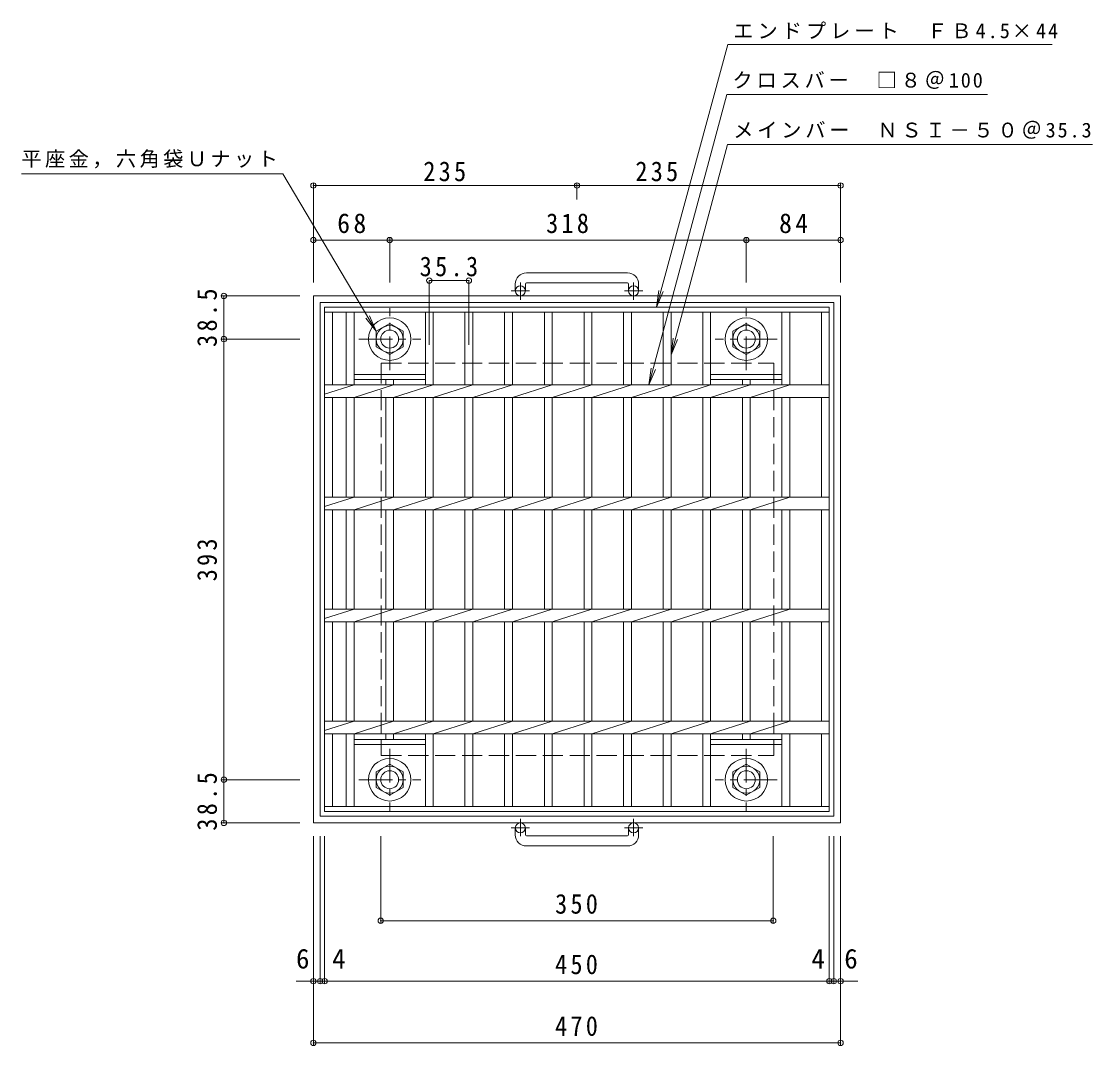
# Model space of a CAD drawing. Units: millimetres at full size, sheet at 1:6. Extents: x -850 to 1000, y -824 to 774.
# Drawn here: x -850 to 105, y -140 to 774 of the extents above; entities that cross this region are included whole.
import ezdxf
from ezdxf.enums import TextEntityAlignment as Align

# ---------------------------------------------------------------- set-up
doc = ezdxf.new("R2010")
doc.units = ezdxf.units.MM
doc.header["$LTSCALE"] = 6
doc.header["$PDMODE"] = 32
doc.header["$PDSIZE"] = 4.8
doc.linetypes.add('CHAIN1', pattern=[8, 5, -1, 1, -1])
doc.linetypes.add('DASHED3', pattern=[4, 3, -1])
for name, color, linetype, lineweight in [('E-1', 2, 'Continuous', 9), ('E-2', 3, 'Continuous', 9), ('E-4', 7, 'Continuous', 9), ('E-5', 7, 'Continuous', 9)]:
    doc.layers.add(name, color=color, linetype=linetype, lineweight=lineweight)
doc.styles.add('ＭＳ ゴシック', font='')
doc.styles.get('ＭＳ ゴシック').set_extended_font_data('MS Gothic')

msp = doc.modelspace()

# ---------------------------------------------------------------- linework, layer by layer
at = {"layer": 'E-1'}
for p, q in [((-309.849, 549.354), (-399.849, 549.354)), ((-409.849, 539.355), (-409.849, 533.254)), ((-400.849, 539.355), (-400.849, 533.254)), ((-399.849, 540.354), (-309.849, 540.354)), ((-308.849, 539.355), (-308.849, 533.254)), ((-299.849, 539.355), (-299.849, 533.254)), ((-589.849, 528.755), (-119.849, 528.755)), ((-589.849, 528.755), (-589.849, 58.754)), ((-119.849, 528.755), (-119.849, 58.754)), ((-583.849, 522.755), (-125.849, 522.755)), ((-583.849, 522.755), (-583.849, 64.755)), ((-125.849, 522.755), (-125.849, 64.755)), ((-533.849, 497.182), (-521.849, 504.111)), ((-533.849, 483.326), (-533.849, 497.182)), ((-521.849, 504.111), (-509.849, 497.182)), ((-509.849, 497.182), (-509.849, 483.326)), ((-521.849, 476.398), (-533.849, 483.326)), ((-509.849, 483.326), (-521.849, 476.398)), ((-521.849, 111.112), (-533.849, 104.183)), ((-509.849, 104.183), (-521.849, 111.112)), ((-533.849, 104.183), (-533.849, 90.327)), ((-509.849, 90.327), (-509.849, 104.183)), ((-533.849, 90.327), (-521.849, 83.398)), ((-521.849, 83.398), (-509.849, 90.327)), ((-589.849, 58.754), (-119.849, 58.754)), ((-583.849, 64.755), (-125.849, 64.755)), ((-409.849, 48.153), (-409.849, 54.254)), ((-400.849, 48.153), (-400.849, 54.254)), ((-308.849, 48.153), (-308.849, 54.254)), ((-299.849, 48.153), (-299.849, 54.254)), ((-399.849, 47.154), (-309.849, 47.154)), ((-309.849, 38.153), (-399.849, 38.153))]:
    msp.add_line(p, q, dxfattribs=at)
at = {"layer": 'E-1', "linetype": 'CHAIN1'}
for p, q in [((-405.349, 525.147), (-405.349, 540.744)), ((-304.349, 525.147), (-304.349, 540.744)), ((-397.186, 533.254), (-413.593, 533.254)), ((-296.186, 533.254), (-312.593, 533.254)), ((-521.849, 462.618), (-521.849, 517.892)), ((-203.848, 462.618), (-203.848, 517.892)), ((-549.485, 490.255), (-494.212, 490.255)), ((-176.212, 490.255), (-231.485, 490.255)), ((-521.849, 124.891), (-521.849, 69.618)), ((-203.848, 124.891), (-203.848, 69.618)), ((-549.485, 97.254), (-494.212, 97.254)), ((-176.212, 97.254), (-231.485, 97.254)), ((-405.349, 62.36), (-405.349, 46.764)), ((-304.349, 62.36), (-304.349, 46.764)), ((-397.186, 54.254), (-413.593, 54.254)), ((-296.186, 54.254), (-312.593, 54.254))]:
    msp.add_line(p, q, dxfattribs=at)
at = {"layer": 'E-1', "linetype": 'DASHED3'}
for p, q in [((-529.349, 468.755), (-179.348, 468.755)), ((-529.349, 468.755), (-529.349, 118.754)), ((-179.348, 468.755), (-179.348, 118.754)), ((-529.349, 118.754), (-179.348, 118.754))]:
    msp.add_line(p, q, dxfattribs=at)
at = {"layer": 'E-1'}
for points in [[(-215.849, 497.182), (-215.849, 483.326), (-203.848, 476.398), (-191.849, 483.326), (-191.849, 497.182), (-203.848, 504.111)], [(-215.849, 90.327), (-215.849, 104.183), (-203.848, 111.112), (-191.849, 104.183), (-191.849, 90.327), (-203.848, 83.398)]]:
    msp.add_lwpolyline(points, close=True, dxfattribs=at)
for centre, radius in [((-405.349, 533.254), 4.5), ((-304.349, 533.254), 4.5), ((-521.849, 490.255), 19), ((-203.848, 490.255), 19), ((-521.849, 490.255), 12), ((-521.849, 490.255), 8), ((-203.848, 490.255), 12), ((-203.848, 490.255), 8), ((-521.849, 97.254), 19), ((-203.848, 97.254), 19), ((-521.849, 97.254), 12), ((-521.849, 97.254), 8), ((-203.848, 97.254), 12), ((-203.848, 97.254), 8), ((-405.349, 54.254), 4.5), ((-304.349, 54.254), 4.5)]:
    msp.add_circle(centre, radius, dxfattribs=at)
for centre, radius, start, end in [((-399.849, 539.355), 10, 90, 180), ((-309.849, 539.355), 10, 0, 90), ((-399.849, 539.355), 1, 90, 180), ((-309.849, 539.355), 1, 0, 90), ((-399.849, 48.153), 10, 180, 270), ((-399.849, 48.153), 1, 180, 270), ((-309.849, 48.153), 10, 270, 0), ((-309.849, 48.153), 1, 270, 0)]:
    msp.add_arc(centre, radius, start, end, dxfattribs=at)
at = {"layer": 'E-2'}
for p, q in [((-579.849, 68.754), (-579.849, 518.754)), ((-579.849, 518.754), (-129.848, 518.754)), ((-129.848, 68.754), (-129.848, 518.754)), ((-579.849, 514.254), (-129.848, 514.254)), ((-572.849, 449.404), (-572.849, 514.254)), ((-560.648, 449.404), (-560.648, 514.254)), ((-553.648, 449.404), (-553.648, 514.254)), ((-490.048, 449.404), (-490.048, 514.254)), ((-483.048, 449.404), (-483.048, 514.254)), ((-454.748, 449.404), (-454.748, 514.254)), ((-447.748, 449.404), (-447.748, 514.254)), ((-419.349, 449.404), (-419.349, 514.254)), ((-412.349, 449.404), (-412.349, 514.254)), ((-383.948, 449.404), (-383.948, 514.254)), ((-376.948, 449.404), (-376.948, 514.254)), ((-348.548, 449.404), (-348.548, 514.254)), ((-341.548, 449.404), (-341.548, 514.254)), ((-313.248, 449.404), (-313.248, 514.254)), ((-306.249, 449.404), (-306.249, 514.254)), ((-277.948, 449.404), (-277.948, 514.254)), ((-270.948, 449.404), (-270.948, 514.254)), ((-235.648, 449.404), (-235.648, 514.254)), ((-172.049, 449.404), (-172.049, 514.254)), ((-165.049, 449.404), (-165.049, 514.254)), ((-136.848, 449.404), (-136.848, 514.254)), ((-490.048, 458.754), (-553.648, 458.754)), ((-172.048, 458.754), (-235.648, 458.754)), ((-579.849, 449.404), (-129.848, 449.404)), ((-579.849, 441.081), (-553.648, 449.404)), ((-490.048, 454.254), (-553.648, 454.254)), ((-553.648, 438.104), (-518.348, 449.404)), ((-525.349, 454.254), (-525.349, 449.404)), ((-518.349, 454.254), (-518.349, 449.404)), ((-518.348, 438.104), (-483.048, 449.404)), ((-483.049, 438.104), (-447.749, 449.404)), ((-447.749, 438.104), (-412.349, 449.404)), ((-412.349, 438.104), (-376.949, 449.404)), ((-376.949, 438.104), (-341.549, 449.404)), ((-341.549, 438.104), (-306.249, 449.404)), ((-306.25, 438.104), (-270.95, 449.404)), ((-270.95, 438.104), (-235.65, 449.404)), ((-235.65, 438.104), (-200.35, 449.404)), ((-172.048, 454.254), (-235.648, 454.254)), ((-207.348, 454.254), (-207.348, 449.404)), ((-200.35, 438.104), (-165.05, 449.404)), ((-200.349, 454.254), (-200.349, 449.404)), ((-579.849, 438.104), (-129.848, 438.104)), ((-572.849, 349.405), (-572.849, 438.104)), ((-560.648, 349.405), (-560.648, 438.104)), ((-553.648, 349.405), (-553.648, 438.104)), ((-525.348, 349.405), (-525.348, 438.104)), ((-518.348, 349.405), (-518.348, 438.104)), ((-490.048, 349.405), (-490.048, 438.104)), ((-483.048, 349.405), (-483.048, 438.104)), ((-454.748, 349.405), (-454.748, 438.104)), ((-447.748, 349.405), (-447.748, 438.104)), ((-419.349, 349.405), (-419.349, 438.104)), ((-412.349, 349.405), (-412.349, 438.104)), ((-383.948, 349.405), (-383.948, 438.104)), ((-376.948, 349.405), (-376.948, 438.104)), ((-348.548, 349.405), (-348.548, 438.104)), ((-341.548, 349.405), (-341.548, 438.104)), ((-313.248, 349.405), (-313.248, 438.104)), ((-306.249, 349.405), (-306.249, 438.104)), ((-277.948, 349.405), (-277.948, 438.104)), ((-270.948, 349.405), (-270.948, 438.104)), ((-242.648, 349.405), (-242.648, 438.104)), ((-235.648, 349.405), (-235.648, 438.104)), ((-207.348, 349.405), (-207.348, 438.104)), ((-200.349, 349.405), (-200.349, 438.104)), ((-172.049, 349.405), (-172.049, 438.104)), ((-165.049, 349.405), (-165.049, 438.104)), ((-136.848, 349.405), (-136.848, 438.104)), ((-579.849, 349.405), (-129.848, 349.405)), ((-579.849, 341.082), (-553.648, 349.405)), ((-553.648, 338.105), (-518.348, 349.405)), ((-518.348, 338.105), (-483.048, 349.405)), ((-483.049, 338.105), (-447.749, 349.405)), ((-447.749, 338.105), (-412.349, 349.405)), ((-412.349, 338.105), (-376.949, 349.405)), ((-376.949, 338.105), (-341.549, 349.405)), ((-341.549, 338.105), (-306.249, 349.405)), ((-306.25, 338.105), (-270.95, 349.405)), ((-270.95, 338.105), (-235.65, 349.405)), ((-235.65, 338.105), (-200.35, 349.405)), ((-200.35, 338.105), (-165.05, 349.405)), ((-579.849, 338.104), (-129.848, 338.104)), ((-572.849, 249.405), (-572.849, 338.104)), ((-560.648, 249.405), (-560.648, 338.104)), ((-553.648, 249.405), (-553.648, 338.104)), ((-525.348, 249.405), (-525.348, 338.104)), ((-518.348, 249.405), (-518.348, 338.104)), ((-490.048, 249.405), (-490.048, 338.104)), ((-483.048, 249.405), (-483.048, 338.104)), ((-454.748, 249.405), (-454.748, 338.104)), ((-447.748, 249.405), (-447.748, 338.104)), ((-419.349, 249.405), (-419.349, 338.104)), ((-412.349, 249.405), (-412.349, 338.104)), ((-383.948, 249.405), (-383.948, 338.104)), ((-376.948, 249.405), (-376.948, 338.104)), ((-348.548, 249.405), (-348.548, 338.104)), ((-341.548, 249.405), (-341.548, 338.104)), ((-313.248, 249.405), (-313.248, 338.104)), ((-306.249, 249.405), (-306.249, 338.104)), ((-277.948, 249.405), (-277.948, 338.104)), ((-270.948, 249.405), (-270.948, 338.104)), ((-242.648, 249.405), (-242.648, 338.104)), ((-235.648, 249.405), (-235.648, 338.104)), ((-207.348, 249.405), (-207.348, 338.104)), ((-200.349, 249.405), (-200.349, 338.104)), ((-172.049, 249.405), (-172.049, 338.104)), ((-165.049, 249.405), (-165.049, 338.104)), ((-136.848, 249.405), (-136.848, 338.104)), ((-579.849, 249.405), (-129.848, 249.405)), ((-579.849, 241.082), (-553.648, 249.405)), ((-553.648, 238.105), (-518.348, 249.405)), ((-518.348, 238.105), (-483.048, 249.405)), ((-483.049, 238.105), (-447.749, 249.405)), ((-447.749, 238.105), (-412.349, 249.405)), ((-412.349, 238.105), (-376.949, 249.405)), ((-376.949, 238.105), (-341.549, 249.405)), ((-341.549, 238.105), (-306.249, 249.405)), ((-306.25, 238.105), (-270.95, 249.405)), ((-270.95, 238.105), (-235.65, 249.405)), ((-235.65, 238.105), (-200.35, 249.405)), ((-200.35, 238.105), (-165.05, 249.405)), ((-579.849, 238.104), (-129.848, 238.104)), ((-572.849, 149.405), (-572.849, 238.104)), ((-560.648, 149.405), (-560.648, 238.104)), ((-553.648, 149.405), (-553.648, 238.104)), ((-525.348, 149.405), (-525.348, 238.104)), ((-518.348, 149.405), (-518.348, 238.104)), ((-490.048, 149.405), (-490.048, 238.104)), ((-483.048, 149.405), (-483.048, 238.104)), ((-454.748, 149.405), (-454.748, 238.104)), ((-447.748, 149.405), (-447.748, 238.104)), ((-419.349, 149.405), (-419.349, 238.104)), ((-412.349, 149.405), (-412.349, 238.104)), ((-383.948, 149.405), (-383.948, 238.104)), ((-376.948, 149.405), (-376.948, 238.104)), ((-348.548, 149.405), (-348.548, 238.104)), ((-341.548, 149.405), (-341.548, 238.104)), ((-313.248, 149.405), (-313.248, 238.104)), ((-306.249, 149.405), (-306.249, 238.104)), ((-277.948, 149.405), (-277.948, 238.104)), ((-270.948, 149.405), (-270.948, 238.104)), ((-242.648, 149.405), (-242.648, 238.104)), ((-235.648, 149.405), (-235.648, 238.104)), ((-207.348, 149.405), (-207.348, 238.104)), ((-200.349, 149.405), (-200.349, 238.104)), ((-172.049, 149.405), (-172.049, 238.104)), ((-165.049, 149.405), (-165.049, 238.104)), ((-136.848, 149.405), (-136.848, 238.104)), ((-579.849, 149.405), (-129.848, 149.405)), ((-579.849, 141.082), (-553.648, 149.405)), ((-553.648, 138.105), (-518.348, 149.405)), ((-518.348, 138.105), (-483.048, 149.405)), ((-483.049, 138.105), (-447.749, 149.405)), ((-447.749, 138.105), (-412.349, 149.405)), ((-412.349, 138.105), (-376.949, 149.405)), ((-376.949, 138.105), (-341.549, 149.405)), ((-341.549, 138.105), (-306.249, 149.405)), ((-306.25, 138.105), (-270.95, 149.405)), ((-270.95, 138.105), (-235.65, 149.405)), ((-235.65, 138.105), (-200.35, 149.405)), ((-200.35, 138.105), (-165.05, 149.405)), ((-579.849, 138.104), (-129.848, 138.104)), ((-572.849, 73.254), (-572.849, 138.104)), ((-560.648, 73.254), (-560.648, 138.104)), ((-553.648, 73.254), (-553.648, 138.104)), ((-525.348, 133.254), (-525.348, 138.104)), ((-518.348, 133.254), (-518.348, 138.104)), ((-490.048, 73.254), (-490.048, 138.104)), ((-483.048, 73.254), (-483.048, 138.104)), ((-454.748, 73.254), (-454.748, 138.104)), ((-447.748, 73.254), (-447.748, 138.104)), ((-419.349, 73.254), (-419.349, 138.104)), ((-412.349, 73.254), (-412.349, 138.104)), ((-383.948, 73.254), (-383.948, 138.104)), ((-376.948, 73.254), (-376.948, 138.104)), ((-348.548, 73.254), (-348.548, 138.104)), ((-341.548, 73.254), (-341.548, 138.104)), ((-313.248, 73.254), (-313.248, 138.104)), ((-306.249, 73.254), (-306.249, 138.104)), ((-277.948, 73.254), (-277.948, 138.104)), ((-270.948, 73.254), (-270.948, 138.104)), ((-242.648, 73.254), (-242.648, 138.104)), ((-235.648, 73.254), (-235.648, 138.104)), ((-207.348, 133.254), (-207.348, 138.104)), ((-200.349, 133.254), (-200.349, 138.104)), ((-172.049, 73.254), (-172.049, 138.104)), ((-165.049, 73.254), (-165.049, 138.104)), ((-136.848, 73.254), (-136.848, 138.104)), ((-553.648, 133.254), (-490.048, 133.254)), ((-553.648, 128.754), (-490.048, 128.754)), ((-235.649, 133.254), (-172.049, 133.254)), ((-235.649, 128.754), (-172.049, 128.754)), ((-129.848, 73.254), (-579.849, 73.254)), ((-129.848, 68.754), (-579.849, 68.754))]:
    msp.add_line(p, q, dxfattribs=at)
msp.add_lwpolyline([(-242.648, 449.404), (-242.648, 467.892), (-242.648, 514.254)], dxfattribs=at)
at = {"layer": 'E-4'}
for p, q in [((-589.849, 629.054), (-589.849, 540.755)), ((-589.849, 627.254), (-354.849, 627.254)), ((-354.849, 629.054), (-354.849, 614.872)), ((-354.849, 627.254), (-119.849, 627.254)), ((-119.849, 629.054), (-119.849, 540.755)), ((-589.849, 578.577), (-521.849, 578.577)), ((-521.849, 580.377), (-521.849, 540.755)), ((-521.849, 578.577), (-203.848, 578.577)), ((-203.848, 580.377), (-203.848, 540.755)), ((-203.848, 578.577), (-119.849, 578.577)), ((-486.548, 542.441), (-486.548, 485.288)), ((-486.548, 542.441), (-451.248, 542.441)), ((-451.248, 542.441), (-451.248, 485.288)), ((-671.481, 528.755), (-601.849, 528.755)), ((-669.681, 528.755), (-669.681, 490.255)), ((-671.481, 490.255), (-601.849, 490.255)), ((-669.681, 490.255), (-669.681, 97.254)), ((-671.481, 97.254), (-601.849, 97.254)), ((-669.681, 97.254), (-669.681, 58.754)), ((-671.481, 58.754), (-601.849, 58.754)), ((-589.849, -139.304), (-589.849, 46.754)), ((-583.849, -84.252), (-583.849, 46.754)), ((-579.849, -84.252), (-579.849, 46.754)), ((-529.849, -30.326), (-529.849, 46.754)), ((-179.849, -30.326), (-179.849, 46.754)), ((-129.849, -84.252), (-129.849, 46.754)), ((-125.849, -84.252), (-125.849, 46.754)), ((-119.849, -139.304), (-119.849, 46.754)), ((-179.849, -28.526), (-529.849, -28.526)), ((-589.849, -82.452), (-605.342, -82.452)), ((-589.849, -82.452), (-583.849, -82.452)), ((-583.849, -82.452), (-579.849, -82.452)), ((-579.849, -82.452), (-129.849, -82.452)), ((-129.849, -82.452), (-125.849, -82.452)), ((-125.849, -82.452), (-119.849, -82.452)), ((-119.849, -82.452), (-104.504, -82.452)), ((-589.849, -137.504), (-119.849, -137.504))]:
    msp.add_line(p, q, dxfattribs=at)
for p in [(-589.849, 627.254), (-354.849, 627.254), (-119.849, 627.254), (-589.849, 578.577), (-521.849, 578.577), (-203.848, 578.577), (-119.849, 578.577), (-486.548, 542.441), (-451.248, 542.441), (-669.681, 528.755), (-669.681, 490.255), (-669.681, 97.254), (-669.681, 58.754), (-529.849, -28.526), (-179.849, -28.526), (-589.849, -82.452), (-583.849, -82.452), (-579.849, -82.452), (-129.849, -82.452), (-125.849, -82.452), (-119.849, -82.452), (-589.849, -137.504), (-119.849, -137.504)]:
    msp.add_point(p, dxfattribs=at)
at = {"layer": 'E-5'}
for p, q in [((-270.948, 476.113), (-220.541, 663.882)), ((-220.541, 663.882), (104.885, 663.882)), ((-617.208, 637.549), (-850.208, 637.549)), ((-283.814, 518.755), (-281.856, 533.626)), ((-283.814, 518.755), (-278.074, 532.613)), ((-533.849, 497.182), (-539.759, 510.969)), ((-270.948, 476.113), (-268.991, 490.985)), ((-270.948, 476.113), (-265.208, 489.971)), ((-290.672, 449.404), (-288.714, 464.276)), ((-290.672, 449.404), (-284.932, 463.263))]:
    msp.add_line(p, q, dxfattribs=at)
for points in [[(-283.814, 518.755), (-220.486, 752.881), (68.73, 752.881)], [(-290.672, 449.404), (-221.185, 708.381), (11.058, 708.381)], [(-617.208, 637.549), (-533.849, 497.182), (-543.126, 508.97)]]:
    msp.add_lwpolyline(points, dxfattribs=at)

# ---------------------------------------------------------------- texts
at = {"layer": 'E-4', "color": 2, "style": 'ＭＳ ゴシック'}
for s, p in [('6', (-605.342, -76.452)), ('4', (-573.122, -76.452)), ('4', (-145.805, -76.452)), ('6', (-116.504, -76.452))]:
    msp.add_text(s, height=17.6, dxfattribs=at).set_placement(p, align=Align.BOTTOM_LEFT)
at = {"layer": 'E-4', "color": 2, "char_height": 17.6, "attachment_point": 7, "style": 'ＭＳ ゴシック'}
for s, insert in [('\\T1.27;\\W0.9;235', (-491.849, 630.854)), ('\\T1.27;\\W0.9;235', (-302.764, 630.854)), ('\\T1.27;\\W0.95;68', (-568.599, 584.577)), ('\\T1.27;\\W0.9;318', (-382.349, 584.577)), ('\\T1.27;\\W0.95;84', (-174.599, 584.577)), ('\\T1.28;\\W0.9;35.3', (-495.148, 546.041)), ('\\T1.27;\\W0.9;350', (-374.349, -22.526)), ('\\T1.27;\\W0.9;450', (-374.349, -76.452)), ('\\T1.27;\\W0.9;470', (-374.349, -131.504))]:
    msp.add_mtext(s, dxfattribs=dict(at, insert=insert))
at = {"layer": 'E-4', "color": 2, "char_height": 17.6, "attachment_point": 7, "rotation": 90, "style": 'ＭＳ ゴシック'}
for s, insert in [('\\T1.28;\\W0.9;38.5', (-675.681, 483.255)), ('\\T1.27;\\W0.9;393', (-675.681, 274.255)), ('\\T1.28;\\W0.9;38.5', (-675.681, 51.754))]:
    msp.add_mtext(s, dxfattribs=dict(at, insert=insert))
at = {"layer": 'E-5', "char_height": 13.2, "attachment_point": 7, "style": 'ＭＳ ゴシック'}
for s, insert in [('\\T1.2;エンドプレート\u3000ＦＢ4.5×44', (-215.486, 757.881)), ('\\T1.19;クロスバー\u3000□８＠100', (-216.185, 713.381)), ('\\T1.19;メインバー\u3000ＮＳＩ－５０＠35.3', (-215.541, 668.882)), ('\\T1.17;平座金，六角袋Ｕナット', (-850.208, 642.549))]:
    msp.add_mtext(s, dxfattribs=dict(at, insert=insert))

doc.saveas('drawing.dxf')
